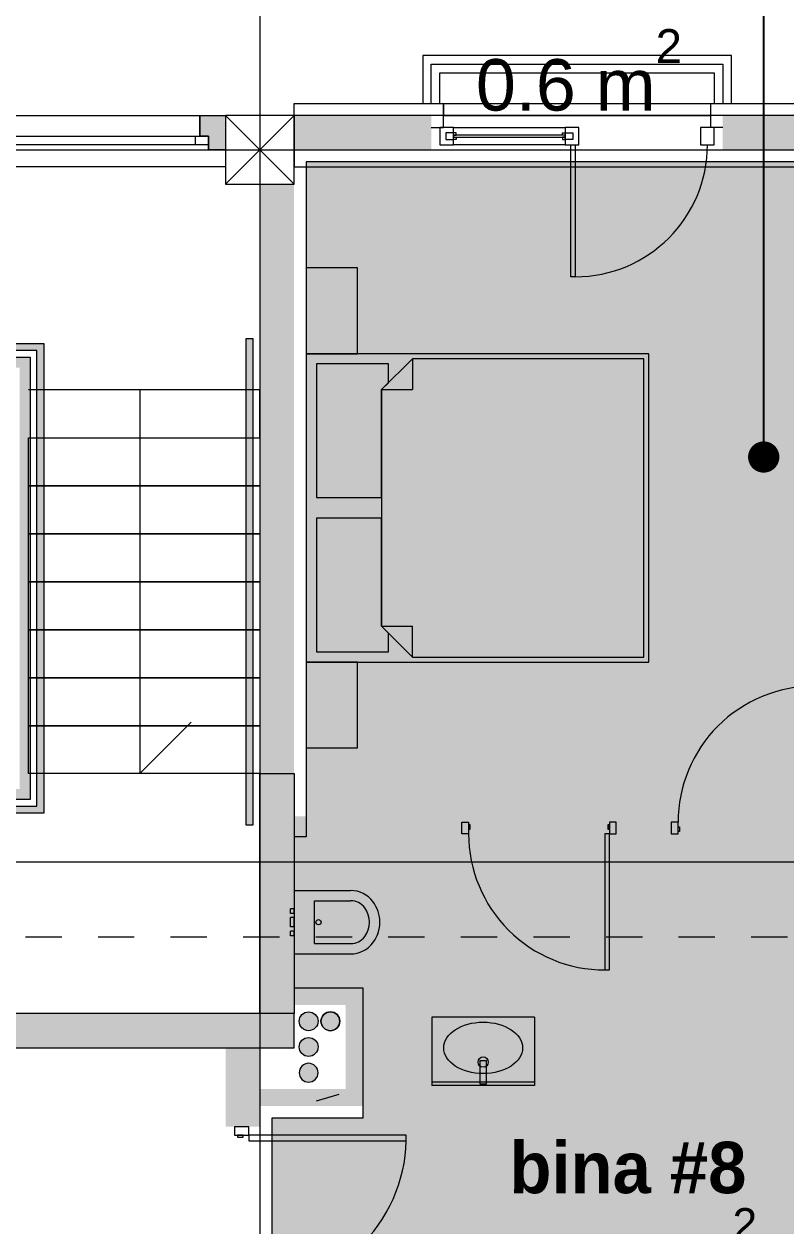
# Model space of a CAD drawing. Header units: millimetres. Extents: x 475159934 to 476245151, y 4620917055 to 4621447368.
# Drawn here: x 475288649 to 475293093, y 4621103737 to 4621110751 of the extents above; entities that cross this region are included whole.
import ezdxf

# ---------------------------------------------------------------- set-up
doc = ezdxf.new("R2010")
doc.units = ezdxf.units.MM
doc.header["$MEASUREMENT"] = 0
doc.linetypes.add('Dashed', pattern=[423.333333, 211.666667, -211.666667])
for name, color, linetype, lineweight in [('0_Pen_No__7_Pen_No__7_Pen_No__7', 7, 'Continuous', 0), ('2D Drafting - General_Pen_No__1_Pen_No__7', 7, 'Continuous', 0), ('2D Drafting - General_Pen_No__1_Pen_No__7_Pen_No__7', 7, 'Continuous', 0), ('2D Drafting - General_Pen_No__250_Pen_No__7_Pen_No__154', 154, 'Continuous', 0), ('2D Drafting - General_Pen_No__250_Pen_No__7_Pen_No__250', 7, 'Continuous', 0), ('2D Drafting - General_Pen_No__250_Pen_No__7_Pen_No__7', 7, 'Continuous', 0), ('2D Drafting - General_Pen_No__7_Pen_No__250', 7, 'Continuous', 0), ('2D Drafting - General_Pen_No__7_Pen_No__7_Pen_No__7', 7, 'Continuous', 0), ('Annotation - Text_Pen_No__7_Pen_No__142', 142, 'Continuous', 0), ('Doors_Pen_No__7_Pen_No__7_Pen_No__7', 7, 'Continuous', 0), ('G-Anno-Nplt_Pen_No__142', 142, 'Continuous', 0), ('G-Anno-Nplt_Pen_No__151', 151, 'Continuous', 0), ('G-Anno-Nplt_Pen_No__4', 7, 'Continuous', 0), ('G-Anno-Nplt_Pen_No__7', 7, 'Continuous', 0), ('gegmebi_Pen_No__7_Pen_No__7', 7, 'Continuous', 0), ('kar-panjara_Pen_No__7_Pen_No__7_Pen_No__7', 7, 'Continuous', 0), ('New_2D Drafting - General_Pen_No__1', 1, 'Continuous', 0), ('New_2D Drafting - General_Pen_No__2_Pen_No__250', 7, 'Continuous', 0), ('New_2D Drafting - General_Pen_No__4', 7, 'Continuous', 0), ('New_reg_nak_Pen_No__7', 7, 'Continuous', 0), ('New_shenobebi_Pen_No__1', 1, 'Continuous', 0), ('New_shenobebi_Pen_No__7', 7, 'Continuous', 0), ('New_Structural - Bearing_Pen_No__250', 7, 'Continuous', 0), ('shaxtebi da milebi_Pen_No__1_Pen_No__1_Pen_No__1', 1, 'Continuous', 0), ('shaxtebi da milebi_Pen_No__5_Pen_No__5_Pen_No__5', 5, 'Continuous', 0), ('zoma_Pen_No__142', 142, 'Continuous', 0), ('zoma_Pen_No__5_Pen_No__5', 5, 'Continuous', 0)]:
    doc.layers.add(name, color=color, linetype=linetype, lineweight=lineweight)
doc.layers.add('New_Interior - Furniture', color=7, linetype='Continuous')
doc.layers.add('zoma', color=7, linetype='Continuous')
doc.layers.add('New_Interior - Furniture _Pen_No__252', color=7, linetype='Continuous', lineweight=0, true_color=0x666666)
doc.layers.add('shaxtebi da milebi_Pen_No__1_Pen_No__1_Pen_No__252', color=7, linetype='Continuous', lineweight=0, true_color=0x666666)
doc.styles.add('GENERATED_STYLE_1', font='arial.ttf')
doc.styles.add('GENERATED_STYLE_3', font='arial.ttf')
doc.styles.add('GENERATED_STYLE_7', font='')
doc.styles.get('GENERATED_STYLE_7').set_extended_font_data('AcadMtavr', bold=True)
doc.dimstyles.new('GENERATED_STYLE__27', dxfattribs={"dimtxt": 0.18, "dimasz": 364.8, "dimexe": 0.18, "dimexo": 0.0625, "dimgap": 0, "dimtad": 0, "dimtih": 1, "dimtoh": 1, "dimdec": 4, "dimzin": 0, "dimdsep": 46, "dimcen": 0.09, "dimadec": 0, "dimazin": 0, "dimtfac": 1, "dimtdec": 4, "dimtmove": 0, "dimatfit": 3, "dimldrblk": 'ARROWHEAD_11', "dimfxl": 1, "dimtolj": 1, "dimtzin": 0, "dimarcsym": 0})
doc.dimstyles.new('GENERATED_STYLE__3', dxfattribs={"dimtxt": 200, "dimasz": 64.421331, "dimexe": 0.18, "dimexo": 3, "dimgap": 0, "dimtad": 1, "dimtih": 1, "dimtoh": 1, "dimlfac": 0.001, "dimzin": 0, "dimdsep": 46, "dimtxsty": 'GENERATED_STYLE_3', "dimblk": 'ARROWHEAD_2', "dimblk1": 'ARROWHEAD_2', "dimblk2": 'ARROWHEAD_2', "dimcen": 0.09, "dimclrd": 142, "dimclre": 142, "dimclrt": 142, "dimadec": 0, "dimazin": 0, "dimtfac": 1, "dimtdec": 4, "dimtmove": 0, "dimatfit": 3, "dimfxl": 1, "dimtolj": 1, "dimtzin": 0, "dimarcsym": 0})
doc.dimstyles.new('GENERATED_STYLE__6', dxfattribs={"dimtxt": 200, "dimasz": 64.421331, "dimexe": 0.18, "dimexo": 3, "dimgap": 0, "dimtad": 1, "dimlfac": 0.001, "dimzin": 0, "dimdsep": 46, "dimtxsty": 'GENERATED_STYLE_3', "dimblk": 'ARROWHEAD_2', "dimblk1": 'ARROWHEAD_2', "dimblk2": 'ARROWHEAD_2', "dimcen": 0.09, "dimclrd": 142, "dimclre": 142, "dimclrt": 142, "dimadec": 0, "dimazin": 0, "dimtfac": 1, "dimtdec": 4, "dimtmove": 0, "dimatfit": 3, "dimfxl": 1, "dimtolj": 1, "dimtzin": 0, "dimarcsym": 0})

# ---------------------------------------------------------------- blocks, each defined once
blk = doc.blocks.new('Multi-Basin Counter 26')
at = {"layer": 'New_Interior - Furniture _Pen_No__252', "color": 251, "linetype": 'Continuous', "lineweight": 0, "true_color": 0x666666}
for p, q in [((-300, 0), (300, 0)), ((-300, -400), (-300, 0)), ((300, -400), (300, 0)), ((-300, -20), (300, -20)), ((-300, -400), (300, -400))]:
    blk.add_line(p, q, dxfattribs=at)
at = {"layer": 'New_Interior - Furniture _Pen_No__252', "color": 251, "linetype": 'Continuous', "lineweight": 0, "true_color": 0x666666, "flags": 128}
blk.add_lwpolyline([(-20, -145), (20, -145), (20, -10), (-20, -10)], close=True, dxfattribs=at)
at = {"layer": 'New_Interior - Furniture _Pen_No__252', "color": 251, "linetype": 'Continuous', "lineweight": 0, "true_color": 0x666666}
blk.add_circle((0, -137.1895), 30, dxfattribs=at)
blk.add_ellipse((0, -220), major_axis=(230, 0), ratio=0.652173913, dxfattribs=at)
blk = doc.blocks.new('Bidet 26')
at = {"layer": 'New_Interior - Furniture _Pen_No__252', "color": 251, "linetype": 'Continuous', "lineweight": 0, "true_color": 0x666666}
for p, q in [((185, 0), (-185, 0)), ((-78.5, 20), (-74.5, 20)), ((-78.5, 0), (-78.5, 20)), ((-74.5, 20), (-65, 20)), ((-65, 20), (-55.5, 20)), ((-55.5, 20), (-51.5, 20)), ((-51.5, 0), (-51.5, 20)), ((-27, 20), (-19.1, 20)), ((-27, 0), (-27, 20)), ((-19.1, 20), (0, 20)), ((0, 20), (19.1, 20)), ((0, 0), (19.1, 0)), ((19.1, 20), (27, 20)), ((19.1, 0), (27, 0)), ((27, 0), (27, 20)), ((51.5, 20), (55.5, 20)), ((51.5, 0), (51.5, 20)), ((51.5, 0), (55.5, 0)), ((55.5, 20), (65, 20)), ((55.5, 0), (65, 0)), ((65, 20), (74.5, 20)), ((65, 0), (74.5, 0)), ((74.5, 20), (78.5, 20)), ((74.5, 0), (78.5, 0)), ((78.5, 0), (78.5, 20)), ((185, 0), (185, -330)), ((-185, 0), (-185, -330)), ((-78.5, 0), (-74.5, 0)), ((-74.5, 0), (-65, 0)), ((-65, 0), (-55.5, 0)), ((-55.5, 0), (-51.5, 0)), ((-27, 0), (-19.1, 0)), ((-19.1, 0), (0, 0)), ((-125, -120), (-125, -330)), ((-125, -120), (125, -120)), ((125, -120), (125, -330))]:
    blk.add_line(p, q, dxfattribs=at)
blk.add_circle((0, -142.5), 15, dxfattribs=at)
for centre, radius, start, end in [((-22.5, -330), 162.5, 180, 233.1301), ((-22.5, -330), 162.5, 180, 233.1301), ((-22.5, -330), 102.5, 180, 233.1301), ((22.5, -330), 102.5, 306.8699, 0), ((22.5, -330), 162.5, 306.8699, 0), ((0, -300), 140, 233.1301, 306.8699), ((0, -300), 200, 233.1301, 306.8699), ((0, -300), 200, 233.1301, 270)]:
    blk.add_arc(centre, radius, start, end, dxfattribs=at)
blk = doc.blocks.new('Bed Layout 23_4')
at = {"layer": 'New_Interior - Furniture _Pen_No__252', "color": 251, "linetype": 'Continuous', "lineweight": 0, "true_color": 0x666666}
for p, q in [((-900, 0), (-1400, 0)), ((-1400, 0), (-1400, -300)), ((-900, -300), (-900, 0)), ((900, 0), (-900, 0)), ((-900, 0), (-900, -2000)), ((1400, 0), (900, 0)), ((900, 0), (900, -300)), ((900, -2000), (900, 0)), ((1400, -300), (1400, 0)), ((-1400, -300), (-900, -300)), ((900, -300), (1400, -300)), ((-690, -440), (-870, -620)), ((0, -440), (-690, -440)), ((-690, -440), (-690, -620)), ((690, -440), (0, -440)), ((870, -620), (690, -440)), ((690, -440), (690, -620)), ((-870, -620), (-870, -1970)), ((-870, -620), (-690, -620)), ((870, -620), (690, -620)), ((870, -1970), (870, -620)), ((-900, -2000), (900, -2000)), ((-870, -1970), (0, -1970)), ((0, -1970), (870, -1970))]:
    blk.add_line(p, q, dxfattribs=at)
at = {"layer": 'New_Interior - Furniture _Pen_No__252', "color": 251, "linetype": 'Continuous', "lineweight": 0, "true_color": 0x666666, "flags": 128}
for points in [[(-60, -440), (-60, -60), (-840, -60), (-840, -480), (-730, -480), (-690, -440)], [(690, -440), (730, -480), (840, -480), (840, -60), (60, -60), (60, -440)]]:
    blk.add_lwpolyline(points, close=True, dxfattribs=at)
blk = doc.blocks.new('*D814', base_point=(475826095.8, 4621095193.2))
at = {"layer": 'zoma_Pen_No__142', "color": 142, "linetype": 'Continuous', "lineweight": 0, "transparency": 16777216}
for p, q in [((475283324.3, 4621088891), (475283324.3, 4621089018.1)), ((475289824.3, 4621088891), (475289824.3, 4621089018.1)), ((475283348.8, 4621088996.9), (475283299.9, 4621088912.2)), ((475283324.3, 4621088954.5), (475289824.3, 4621088954.5)), ((475289848.8, 4621088996.9), (475289799.9, 4621088912.2))]:
    blk.add_line(p, q, dxfattribs=at)
at = {"layer": 'zoma_Pen_No__142', "color": 142, "lineweight": 0, "transparency": 16777216, "char_height": 200, "attachment_point": 7, "style": 'GENERATED_STYLE_3'}
for s, insert in [('\\A1;{\\pql;\\fArial|b0|i0|c204|p0;\\W1.000000;6.50}', (475286307.4, 4621088994.5)), ('\\A1;{\\pql;\\fArial|b0|i0|c204|p0;\\W1.000000;0.40}', (475289266, 4621088994.5))]:
    blk.add_mtext(s, dxfattribs=dict(at, insert=insert))
blk = doc.blocks.new('ARROWHEAD_2')
at = {"color": 0, "linetype": 'Continuous', "lineweight": 0}
for p, q in [((0, 0), (-1, 0)), ((-0.38, -0.66), (0.38, 0.66))]:
    blk.add_line(p, q, dxfattribs=at)
blk = doc.blocks.new('*D815', base_point=(475826095.8, 4621095193.2))
at = {"layer": 'zoma_Pen_No__142', "color": 142, "linetype": 'Continuous', "lineweight": 0, "transparency": 16777216}
for p, q in [((475289824.3, 4621088891), (475289824.3, 4621089018.1)), ((475290224.3, 4621088891), (475290224.3, 4621089018.1)), ((475289848.8, 4621088996.9), (475289799.9, 4621088912.2)), ((475289824.3, 4621088954.5), (475290224.3, 4621088954.5)), ((475290248.8, 4621088996.9), (475290199.9, 4621088912.2))]:
    blk.add_line(p, q, dxfattribs=at)
blk = doc.blocks.new('*D816', base_point=(475826095.8, 4621095193.2))
at = {"layer": 'zoma_Pen_No__142', "color": 142, "linetype": 'Continuous', "lineweight": 0, "transparency": 16777216}
for p, q in [((475290224.3, 4621088891), (475290224.3, 4621089018.1)), ((475296724.3, 4621088891), (475296724.3, 4621089018.1)), ((475290248.8, 4621088996.9), (475290199.9, 4621088912.2)), ((475290224.3, 4621088954.5), (475296724.3, 4621088954.5)), ((475296748.8, 4621088996.9), (475296699.9, 4621088912.2))]:
    blk.add_line(p, q, dxfattribs=at)
at = {"layer": 'zoma_Pen_No__142', "color": 142, "lineweight": 0, "transparency": 16777216, "char_height": 200, "attachment_point": 7, "style": 'GENERATED_STYLE_3'}
for s, insert in [('\\A1;{\\pql;\\fArial|b0|i0|c204|p0;\\W1.000000;6.50}', (475293207.4, 4621088994.5)), ('\\A1;{\\pql;\\fArial|b0|i0|c204|p0;\\W1.000000;0.40}', (475296166, 4621088994.5))]:
    blk.add_mtext(s, dxfattribs=dict(at, insert=insert))
blk = doc.blocks.new('*D837', base_point=(475826095.8, 4621095193.2))
at = {"layer": 'zoma_Pen_No__142', "color": 142, "linetype": 'Continuous', "lineweight": 0, "transparency": 16777216}
for p, q in [((475283319.4, 4621112315.7), (475283319.4, 4621112442.8)), ((475289819.4, 4621112315.7), (475289819.4, 4621112442.8)), ((475283343.8, 4621112421.6), (475283294.9, 4621112336.8)), ((475283319.4, 4621112379.2), (475289819.4, 4621112379.2)), ((475289843.8, 4621112421.6), (475289794.9, 4621112336.8))]:
    blk.add_line(p, q, dxfattribs=at)
at = {"layer": 'zoma_Pen_No__142', "color": 142, "lineweight": 0, "transparency": 16777216, "char_height": 200, "attachment_point": 7, "style": 'GENERATED_STYLE_3'}
for s, insert in [('\\A1;{\\pql;\\fArial|b0|i0|c204|p0;\\W1.000000;6.50}', (475286302.4, 4621112419.2)), ('\\A1;{\\pql;\\fArial|b0|i0|c204|p0;\\W1.000000;0.40}', (475289261, 4621112419.2))]:
    blk.add_mtext(s, dxfattribs=dict(at, insert=insert))
blk = doc.blocks.new('*D838', base_point=(475826095.8, 4621095193.2))
at = {"layer": 'zoma_Pen_No__142', "color": 142, "linetype": 'Continuous', "lineweight": 0, "transparency": 16777216}
for p, q in [((475289819.4, 4621112315.7), (475289819.4, 4621112442.8)), ((475290219.4, 4621112315.7), (475290219.4, 4621112442.8)), ((475289843.8, 4621112421.6), (475289794.9, 4621112336.8)), ((475289819.4, 4621112379.2), (475290219.4, 4621112379.2)), ((475290243.8, 4621112421.6), (475290194.9, 4621112336.8))]:
    blk.add_line(p, q, dxfattribs=at)
blk = doc.blocks.new('*D839', base_point=(475826095.8, 4621095193.2))
at = {"layer": 'zoma_Pen_No__142', "color": 142, "linetype": 'Continuous', "lineweight": 0, "transparency": 16777216}
for p, q in [((475290219.4, 4621112315.7), (475290219.4, 4621112442.8)), ((475296719.4, 4621112315.7), (475296719.4, 4621112442.8)), ((475290243.8, 4621112421.6), (475290194.9, 4621112336.8)), ((475290219.4, 4621112379.2), (475296719.4, 4621112379.2)), ((475296743.8, 4621112421.6), (475296694.9, 4621112336.8))]:
    blk.add_line(p, q, dxfattribs=at)
at = {"layer": 'zoma_Pen_No__142', "color": 142, "lineweight": 0, "transparency": 16777216, "char_height": 200, "attachment_point": 7, "style": 'GENERATED_STYLE_3'}
for s, insert in [('\\A1;{\\pql;\\fArial|b0|i0|c204|p0;\\W1.000000;6.50}', (475293202.4, 4621112419.2)), ('\\A1;{\\pql;\\fArial|b0|i0|c204|p0;\\W1.000000;0.40}', (475296161, 4621112419.2))]:
    blk.add_mtext(s, dxfattribs=dict(at, insert=insert))
blk = doc.blocks.new('*D934', base_point=(475826095.8, 4621095193.2))
at = {"layer": 'zoma_Pen_No__142', "color": 142, "linetype": 'Continuous', "lineweight": 0, "transparency": 16777216}
for p, q in [((475299999.4, 4621110216.4), (475299999.4, 4621110257.9)), ((475300063, 4621110216.4), (475299935.8, 4621110216.4)), ((475300041.8, 4621110192), (475299957, 4621110240.9)), ((475299999.4, 4621090861.8), (475299999.4, 4621110216.4)), ((475300063, 4621090861.8), (475299935.8, 4621090861.8)), ((475299957, 4621090886.3), (475300041.8, 4621090837.3)), ((475299999.4, 4621090820.3), (475299999.4, 4621090861.8))]:
    blk.add_line(p, q, dxfattribs=at)
at = {"layer": 'zoma_Pen_No__142', "color": 142, "lineweight": 0, "transparency": 16777216, "insert": (475299959.4, 4621100195.9), "char_height": 200, "attachment_point": 7, "rotation": 90, "style": 'GENERATED_STYLE_3'}
blk.add_mtext('\\A1;{\\pql;\\fArial|b0|i0|c204|p0;\\W1.000000;19.35}', dxfattribs=at)
blk = doc.blocks.new('*D948', base_point=(475826095.8, 4621095193.2))
at = {"layer": 'zoma_Pen_No__142', "color": 142, "linetype": 'Continuous', "lineweight": 0, "transparency": 16777216}
for p, q in [((475299218.8, 4621110216.4), (475299218.8, 4621110257.9)), ((475299282.4, 4621110216.4), (475299155.2, 4621110216.4)), ((475299261.2, 4621110192), (475299176.4, 4621110240.9)), ((475299218.8, 4621109816.4), (475299218.8, 4621110216.4)), ((475299176.4, 4621109840.9), (475299261.2, 4621109792)), ((475299282.4, 4621109816.4), (475299155.2, 4621109816.4))]:
    blk.add_line(p, q, dxfattribs=at)
blk = doc.blocks.new('ARROWHEAD_11')
at = {"color": 0, "linetype": 'Continuous', "lineweight": 0}
blk.add_line((0, 0), (-1, 0), dxfattribs=at)
at = {"color": 0, "linetype": 'Continuous', "lineweight": 0, "const_width": 0.25, "flags": 128}
blk.add_lwpolyline([(-0.125, 0, 1), (0.125, 0, 1)], format="xyb", close=True, dxfattribs=at)

msp = doc.modelspace()

# ---------------------------------------------------------------- hatches: boundary and pattern name
at = {"layer": '2D Drafting - General_Pen_No__250_Pen_No__7_Pen_No__154', "linetype": 'Continuous', "lineweight": 0}
for points in [[(475289824.343, 4621110216.431), (475289824.343, 4621110016.269), (475289724.343, 4621110016.269), (475289724.343, 4621110096.315), (475289674.34, 4621110096.315), (475289674.34, 4621110216.431), (475289724.343, 4621110216.431)], [(475290024.343, 4621106376.447), (475290224.343, 4621106376.447), (475290224.343, 4621104976.356), (475290024.343, 4621104976.356)]]:
    msp.add_hatch(color=154, dxfattribs=at).paths.add_polyline_path(points)
at = {"layer": '2D Drafting - General_Pen_No__250_Pen_No__7_Pen_No__7', "linetype": 'Continuous', "lineweight": 0}
for points in [[(475291024.833, 4621110016.267), (475290224.343, 4621110016.267), (475290224.343, 4621110216.267), (475291024.833, 4621110216.267)], [(475293623.872, 4621110016.259), (475292724.834, 4621110016.259), (475292724.834, 4621110216.259), (475293623.872, 4621110216.259)], [(475290224.343, 4621109816.431), (475290224.343, 4621106376.447), (475290024.343, 4621106376.447), (475290024.343, 4621109816.431)], [(475290224.343, 4621106127.292), (475291202.892, 4621106127.292), (475291202.892, 4621106007.292), (475290224.343, 4621106007.292)], [(475292102.892, 4621106127.292), (475292424.432, 4621106127.292), (475292424.432, 4621106007.292), (475292267.514, 4621106007.292), (475292267.514, 4621104436.789), (475290624.343, 4621104436.789), (475290624.343, 4621104556.292), (475292147.514, 4621104556.292), (475292147.514, 4621106007.292), (475292102.892, 4621106007.292)], [(475290224.343, 4621105126.807), (475290624.343, 4621105126.807), (475290624.343, 4621104436.789), (475290024.343, 4621104436.789), (475290024.343, 4621104536.431), (475290524.343, 4621104536.431), (475290524.343, 4621105026.619), (475290224.343, 4621105026.619)], [(475289824.343, 4621104776.356), (475290024.343, 4621104776.356), (475290024.343, 4621104316.431), (475289824.343, 4621104316.431)]]:
    msp.add_hatch(color=7, dxfattribs=at).paths.add_polyline_path(points)
at = {"layer": 'G-Anno-Nplt_Pen_No__151', "linetype": 'Continuous', "lineweight": 0, "true_color": 0x1f2f3f}
msp.add_hatch(color=169, dxfattribs=at).paths.add_polyline_path([(475290024.343, 4621102216.431), (475290024.343, 4621102146.425), (475290024.343, 4621100010.601), (475290094.343, 4621100010.601), (475290094.343, 4621095486.431), (475290294.343, 4621095486.431), (475290294.343, 4621095286.431), (475293554.343, 4621095286.431), (475293554.343, 4621097586.431), (475296854.343, 4621097586.431), (475296854.343, 4621101606.237), (475296454.343, 4621101606.237), (475296454.343, 4621102586.425), (475296654.343, 4621102586.425), (475296654.343, 4621102886.425), (475296854.343, 4621102886.425), (475296854.343, 4621108846.432), (475293356.94, 4621108846.432), (475293356.94, 4621109946.425), (475290294.343, 4621109946.425), (475290294.343, 4621109746.425), (475290294.343, 4621106007.292), (475290224.343, 4621106007.292), (475290224.343, 4621105126.807), (475290624.343, 4621105126.8), (475290624.343, 4621104366.782), (475290094.343, 4621104366.782), (475290094.343, 4621102886.425), (475290294.343, 4621102886.425), (475290294.343, 4621102786.425), (475290814.531, 4621102786.425), (475290814.531, 4621102216.431)])
at = {"layer": 'G-Anno-Nplt_Pen_No__7', "linetype": 'Continuous', "lineweight": 0}
msp.add_hatch(color=7, dxfattribs=at).paths.add_polyline_path([(475287124.343, 4621104776.356), (475290224.343, 4621104776.356), (475290224.343, 4621104976.356), (475287124.343, 4621104976.356)])
at = {"layer": 'New_2D Drafting - General_Pen_No__1', "linetype": 'Continuous', "lineweight": 0}
h = msp.add_hatch(color=1, dxfattribs=at)
h.paths.add_polyline_path([(475288764.343, 4621106146.281), (475288384.343, 4621106146.281), (475288384.343, 4621106276.388), (475288384.343, 4621108886.295), (475288764.343, 4621108886.295)])
h.paths.add_polyline_path([(475288424.343, 4621106186.281), (475288724.343, 4621106186.281), (475288724.343, 4621108846.295), (475288424.343, 4621108846.295)], flags=0)
msp.add_hatch(color=1, dxfattribs=at).paths.add_polyline_path([(475289984.343, 4621106076.388), (475289944.343, 4621106076.388), (475289944.343, 4621108916.388), (475289984.343, 4621108916.388)])
h = msp.add_hatch(color=1, dxfattribs=at)
h.paths.add_polyline_path([(475288684.343, 4621106226.281), (475288464.343, 4621106226.281), (475288464.343, 4621108806.295), (475288684.343, 4621108806.295)])
h.paths.add_polyline_path([(475288624.343, 4621106286.281), (475288624.343, 4621108746.295), (475288524.343, 4621108746.295), (475288524.343, 4621106286.281)], flags=0)
at = {"layer": 'shaxtebi da milebi_Pen_No__1_Pen_No__1_Pen_No__1', "linetype": 'Continuous', "lineweight": 0}
msp.add_hatch(color=1, dxfattribs=at).paths.add_polyline_path([(475290309.343, 4621104686.431, -1), (475290309.343, 4621104576.431, -1)])
at = {"layer": 'shaxtebi da milebi_Pen_No__1_Pen_No__1_Pen_No__252', "linetype": 'Continuous', "lineweight": 0, "true_color": 0x666666}
msp.add_hatch(color=251, dxfattribs=at).paths.add_polyline_path([(475290436.045, 4621104986.431, -1), (475290436.045, 4621104876.431, -1)])
at = {"layer": 'shaxtebi da milebi_Pen_No__5_Pen_No__5_Pen_No__5', "linetype": 'Continuous', "lineweight": 0}
for points in [[(475290309.343, 4621104986.431, -1), (475290309.343, 4621104876.431, -1)], [(475290309.343, 4621104836.431, -1), (475290309.343, 4621104726.431, -1)]]:
    msp.add_hatch(color=5, dxfattribs=at).paths.add_polyline_path(points)

# ---------------------------------------------------------------- linework, layer by layer
at = {"layer": '0_Pen_No__7_Pen_No__7_Pen_No__7', "color": 7, "linetype": 'Continuous', "lineweight": 0}
msp.add_line((475290354.609, 4621104467.235), (475290486.785, 4621104505.371), dxfattribs=at)
at = {"layer": '2D Drafting - General_Pen_No__1_Pen_No__7', "color": 7, "linetype": 'Continuous', "lineweight": 0}
for p, q in [((475290224.343, 4621109816.431), (475289824.343, 4621110216.431)), ((475289824.343, 4621109816.431), (475290224.343, 4621110216.431))]:
    msp.add_line(p, q, dxfattribs=at)
at = {"layer": '2D Drafting - General_Pen_No__1_Pen_No__7', "color": 7, "linetype": 'Continuous', "lineweight": 0, "flags": 128}
for points in [[(475289824.343, 4621109916.431), (475283324.343, 4621109916.431), (475283324.343, 4621110216.431), (475289824.343, 4621110216.431)], [(475289824.343, 4621109816.431), (475290224.343, 4621109816.431), (475290224.343, 4621110216.431), (475289824.343, 4621110216.431)], [(475290224.343, 4621109916.431), (475296724.343, 4621109916.431), (475296724.343, 4621110216.431), (475290224.343, 4621110216.431)]]:
    msp.add_lwpolyline(points, close=True, dxfattribs=at)
at = {"layer": '2D Drafting - General_Pen_No__1_Pen_No__7_Pen_No__7', "color": 7, "linetype": 'Continuous', "lineweight": 0}
msp.add_arc((475289986.095, 4621104258.709), 893.239, 268.396194, 358.396194, dxfattribs=at)
at = {"layer": '2D Drafting - General_Pen_No__250_Pen_No__7_Pen_No__250', "color": 7, "linetype": 'Continuous', "lineweight": 0, "flags": 128}
msp.add_lwpolyline([(475290024.343, 4621106376.447), (475290224.343, 4621106376.447), (475290224.343, 4621104976.356), (475290024.343, 4621104976.356)], close=True, dxfattribs=at)
at = {"layer": '2D Drafting - General_Pen_No__250_Pen_No__7_Pen_No__7', "color": 7, "linetype": 'Continuous', "lineweight": 0, "flags": 128}
msp.add_lwpolyline([(475289824.343, 4621110216.431), (475289824.343, 4621110016.269), (475289724.343, 4621110016.269), (475289724.343, 4621110096.315), (475289674.34, 4621110096.315), (475289674.34, 4621110216.431), (475289724.343, 4621110216.431)], close=True, dxfattribs=at)
at = {"layer": '2D Drafting - General_Pen_No__7_Pen_No__250', "color": 7, "linetype": 'Continuous', "lineweight": 0, "flags": 128}
for points in [[(475291024.833, 4621110146.172), (475291094.848, 4621110146.172), (475291094.849, 4621110286.434)], [(475292724.834, 4621110146.224), (475292654.819, 4621110146.223), (475292654.818, 4621110286.485)]]:
    msp.add_lwpolyline(points, dxfattribs=at)
at = {"layer": '2D Drafting - General_Pen_No__7_Pen_No__7_Pen_No__7', "color": 7, "linetype": 'Continuous', "lineweight": 0, "flags": 128}
msp.add_lwpolyline([(475291155.017, 4621110146.275), (475291805.017, 4621110146.246), (475291805.012, 4621110046.307), (475291155.012, 4621110046.336)], close=True, dxfattribs=at)
at = {"layer": '2D Drafting - General_Pen_No__7_Pen_No__7_Pen_No__7', "color": 7, "linetype": 'Continuous', "lineweight": 0}
for centre, radius, start, end in [((475291864.701, 4621110046.294), 770.311, 269.9974687, 359.994289), ((475293258.255, 4621106092.773), 794.311, 89.998516, 180.0001975), ((475292036.716, 4621106025.044), 794.311, 179.9998025, 270.001484)]:
    msp.add_arc(centre, radius, start, end, dxfattribs=at)
at = {"layer": 'Doors_Pen_No__7_Pen_No__7_Pen_No__7', "color": 7, "linetype": 'Continuous', "lineweight": 0, "flags": 128}
for points in [[(475291838.035, 4621110046.295), (475291864.701, 4621110046.294), (475291864.667, 4621109275.983), (475291838.001, 4621109275.984)], [(475291202.892, 4621106092.779), (475291242.403, 4621106092.78), (475291242.405, 4621106025.047), (475291202.894, 4621106025.046)], [(475291251.292, 4621106078.381), (475291242.403, 4621106078.38), (475291242.404, 4621106051.714), (475291251.293, 4621106051.714)], [(475292063.381, 4621106078.378), (475292054.492, 4621106078.378), (475292054.493, 4621106051.711), (475292063.382, 4621106051.712)], [(475292102.892, 4621106092.779), (475292063.381, 4621106092.778), (475292063.382, 4621106025.045), (475292102.894, 4621106025.046)], [(475292424.431, 4621106025.038), (475292463.942, 4621106025.037), (475292463.943, 4621106092.77), (475292424.432, 4621106092.771)], [(475292472.831, 4621106039.436), (475292463.942, 4621106039.437), (475292463.943, 4621106066.103), (475292472.832, 4621106066.103)], [(475292063.382, 4621106025.045), (475292036.716, 4621106025.044), (475292036.736, 4621105230.733), (475292063.403, 4621105230.734)], [(475289876.428, 4621104316.431), (475289876.428, 4621104267.042), (475289961.095, 4621104267.042), (475289961.095, 4621104316.431)], [(475289894.428, 4621104267.042), (475289894.428, 4621104255.931), (475289927.762, 4621104255.931), (475289927.762, 4621104267.042)], [(475289961.095, 4621104267.042), (475289961.095, 4621104233.709), (475290878.984, 4621104233.709), (475290878.984, 4621104267.042)]]:
    msp.add_lwpolyline(points, close=True, dxfattribs=at)
at = {"layer": 'G-Anno-Nplt_Pen_No__4', "color": 7, "linetype": 'Continuous', "lineweight": 0, "flags": 128}
for points in [[(475292774.834, 4621110566.222), (475290974.834, 4621110566.222), (475290974.834, 4621110286.21), (475291094.842, 4621110286.21), (475291094.842, 4621110216.431), (475292654.82, 4621110216.445), (475292654.82, 4621110286.21), (475292774.834, 4621110286.21)], [(475287124.343, 4621104776.356), (475290224.343, 4621104776.356), (475290224.343, 4621104976.356), (475287124.343, 4621104976.356)]]:
    msp.add_lwpolyline(points, close=True, dxfattribs=at)
msp.add_lwpolyline([(475293356.94, 4621109946.425), (475290294.343, 4621109946.425), (475290294.343, 4621109746.425), (475290294.343, 4621106007.292), (475290224.343, 4621106007.292), (475290224.343, 4621105126.807), (475290624.343, 4621105126.8), (475290624.343, 4621104366.782), (475290094.343, 4621104366.782), (475290094.343, 4621102886.425), (475290294.343, 4621102886.425), (475290294.343, 4621102786.425), (475290814.531, 4621102786.425), (475290814.531, 4621102216.431), (475290024.343, 4621102216.431), (475290024.343, 4621102146.425), (475290024.343, 4621100010.601), (475290094.343, 4621100010.601), (475290094.343, 4621095486.431), (475290294.343, 4621095486.431), (475290294.343, 4621095286.431), (475293554.343, 4621095286.431)], dxfattribs=at)
at = {"layer": 'gegmebi_Pen_No__7_Pen_No__7', "color": 7, "linetype": 'Continuous', "lineweight": 0, "flags": 128}
for points in [[(475288674.343, 4621108336.388), (475290024.343, 4621108336.388), (475290024.343, 4621108616.388), (475288674.343, 4621108616.388)], [(475289324.343, 4621108616.388), (475289324.343, 4621106376.388), (475289624.343, 4621106676.388)]]:
    msp.add_lwpolyline(points, dxfattribs=at)
for points in [[(475288674.343, 4621108056.388), (475288674.343, 4621108336.388), (475290024.343, 4621108336.388), (475290024.343, 4621108056.388)], [(475288674.343, 4621107776.388), (475288674.343, 4621108056.388), (475290024.343, 4621108056.388), (475290024.343, 4621107776.388)], [(475288674.343, 4621107496.388), (475288674.343, 4621107776.388), (475290024.343, 4621107776.388), (475290024.343, 4621107496.388)], [(475288674.343, 4621107216.388), (475288674.343, 4621107496.388), (475290024.343, 4621107496.388), (475290024.343, 4621107216.388)], [(475288674.343, 4621106936.388), (475288674.343, 4621107216.388), (475290024.343, 4621107216.388), (475290024.343, 4621106936.388)], [(475288674.343, 4621106656.388), (475288674.343, 4621106936.388), (475290024.343, 4621106936.388), (475290024.343, 4621106656.388)], [(475288674.343, 4621106376.388), (475288674.343, 4621106656.388), (475290024.343, 4621106656.388), (475290024.343, 4621106376.388)]]:
    msp.add_lwpolyline(points, close=True, dxfattribs=at)
at = {"layer": 'kar-panjara_Pen_No__7_Pen_No__7_Pen_No__7', "color": 7, "linetype": 'Continuous', "lineweight": 0, "flags": 128}
for points in [[(475291155.017, 4621110146.275), (475291075.017, 4621110146.278), (475291075.012, 4621110046.278), (475291155.012, 4621110046.275)], [(475291110.014, 4621110076.338), (475291155.014, 4621110076.336), (475291155.014, 4621110091.336), (475291155.015, 4621110101.336), (475291170.015, 4621110101.335), (475291170.015, 4621110116.335), (475291110.015, 4621110116.338)], [(475291850.014, 4621110076.305), (475291805.014, 4621110076.307), (475291805.014, 4621110091.307), (475291805.015, 4621110101.307), (475291790.015, 4621110101.308), (475291790.015, 4621110116.308), (475291850.015, 4621110116.305)], [(475291885.017, 4621110146.304), (475291805.017, 4621110146.307), (475291805.012, 4621110046.307), (475291885.012, 4621110046.304)], [(475292675.017, 4621110146.226), (475292595.017, 4621110146.229), (475292595.012, 4621110046.229), (475292675.012, 4621110046.226)], [(475291155.014, 4621110091.336), (475291805.014, 4621110091.307), (475291805.015, 4621110101.307), (475291155.015, 4621110101.336)], [(475291170.014, 4621110076.335), (475291155.014, 4621110076.336), (475291155.014, 4621110091.336), (475291170.014, 4621110091.335)], [(475291790.014, 4621110076.308), (475291805.014, 4621110076.307), (475291805.014, 4621110091.307), (475291790.014, 4621110091.308)]]:
    msp.add_lwpolyline(points, close=True, dxfattribs=at)
at = {"layer": 'New_2D Drafting - General_Pen_No__4', "color": 7, "linetype": 'Continuous', "lineweight": 0, "flags": 128}
for points in [[(475288764.343, 4621106146.281), (475288384.343, 4621106146.281), (475288384.343, 4621106276.388), (475288384.343, 4621108886.295), (475288764.343, 4621108886.295)], [(475289984.343, 4621106076.388), (475289944.343, 4621106076.388), (475289944.343, 4621108916.388), (475289984.343, 4621108916.388)], [(475288424.343, 4621106186.281), (475288724.343, 4621106186.281), (475288724.343, 4621108846.295), (475288424.343, 4621108846.295)], [(475288684.343, 4621106226.281), (475288464.343, 4621106226.281), (475288464.343, 4621108806.295), (475288684.343, 4621108806.295)]]:
    msp.add_lwpolyline(points, close=True, dxfattribs=at)
at = {"layer": 'New_reg_nak_Pen_No__7', "color": 7, "linetype": 'Continuous', "lineweight": 0, "flags": 128}
msp.add_lwpolyline([(475290224.368, 4621110216.431), (475290224.368, 4621110286.431), (475293623.996, 4621110286.431), (475293623.996, 4621110216.431)], dxfattribs=at)
at = {"layer": 'New_shenobebi_Pen_No__1', "color": 1, "linetype": 'Dashed', "lineweight": 0}
msp.add_lwpolyline([(475301569.026, 4621105421.754), (475255555.776, 4621105421.754), (475255555.776, 4621101267.119), (475228397.958, 4621101267.119)], dxfattribs=at)
at = {"layer": 'New_shenobebi_Pen_No__7', "color": 7, "linetype": 'Continuous', "lineweight": 0}
for p, q in [((475291024.834, 4621110516.222), (475292724.834, 4621110516.222)), ((475291024.834, 4621110286.265), (475291024.834, 4621110516.222)), ((475291074.834, 4621110466.222), (475292674.834, 4621110466.222)), ((475291074.834, 4621110286.265), (475291074.834, 4621110466.222)), ((475292674.834, 4621110466.222), (475292674.834, 4621110286.265)), ((475292724.834, 4621110516.222), (475292724.834, 4621110286.265))]:
    msp.add_line(p, q, dxfattribs=at)
at = {"layer": 'New_Structural - Bearing_Pen_No__250', "color": 7, "linetype": 'Continuous', "lineweight": 0}
for p, q in [((475288174.337, 4621110216.269), (475289674.337, 4621110216.315)), ((475289674.337, 4621110216.315), (475289674.34, 4621110096.315)), ((475288199.34, 4621110096.27), (475289649.34, 4621110096.314)), ((475289649.342, 4621110046.314), (475288199.342, 4621110046.27)), ((475289649.34, 4621110096.314), (475289724.34, 4621110096.317)), ((475289649.342, 4621110046.314), (475289649.34, 4621110096.314)), ((475289724.342, 4621110046.317), (475289649.342, 4621110046.314)), ((475289674.34, 4621110096.315), (475289724.34, 4621110096.317)), ((475289674.34, 4621110096.315), (475289724.34, 4621110096.317)), ((475289724.34, 4621110096.317), (475289724.342, 4621110046.317)), ((475289724.34, 4621110096.317), (475289724.342, 4621110046.317)), ((475289724.342, 4621110046.317), (475289724.343, 4621110016.317)), ((475288124.343, 4621110016.267), (475289724.343, 4621110016.317))]:
    msp.add_line(p, q, dxfattribs=at)
at = {"layer": 'shaxtebi da milebi_Pen_No__1_Pen_No__1_Pen_No__1', "color": 1, "linetype": 'Continuous', "lineweight": 0, "flags": 128}
msp.add_lwpolyline([(475290309.343, 4621104686.431, 1), (475290309.343, 4621104576.431, 1)], format="xyb", close=True, dxfattribs=at)
at = {"layer": 'shaxtebi da milebi_Pen_No__1_Pen_No__1_Pen_No__252', "color": 251, "linetype": 'Continuous', "lineweight": 0, "true_color": 0x666666, "flags": 128}
for points in [[(475290436.045, 4621104986.431, -1), (475290436.045, 4621104876.431, -1)], [(475290436.045, 4621104986.431, 1), (475290436.045, 4621104876.431, 1)]]:
    msp.add_lwpolyline(points, format="xyb", close=True, dxfattribs=at)
at = {"layer": 'shaxtebi da milebi_Pen_No__5_Pen_No__5_Pen_No__5', "color": 5, "linetype": 'Continuous', "lineweight": 0, "flags": 128}
for points in [[(475290309.343, 4621104986.431, -1), (475290309.343, 4621104876.431, -1)], [(475290309.343, 4621104836.431, -1), (475290309.343, 4621104726.431, -1)]]:
    msp.add_lwpolyline(points, format="xyb", close=True, dxfattribs=at)
at = {"layer": 'zoma_Pen_No__5_Pen_No__5', "color": 5, "linetype": 'Continuous', "lineweight": 0}
for p, q in [((475290024.343, 4621113497.407), (475290024.343, 4621085262.477)), ((475229343.792, 4621110016.425), (475300771.399, 4621110016.425)), ((475229343.792, 4621105861.789), (475300771.399, 4621105861.789))]:
    msp.add_line(p, q, dxfattribs=at)

# ---------------------------------------------------------------- block references
at = {"layer": 'New_Interior - Furniture', "color": 1, "linetype": 'Continuous', "lineweight": 0, "zscale": 1000}
for name, p, rotation in [('Bed Layout 23_4', (475290294.343, 4621107927.035), 90), ('Bidet 26', (475290224.343, 4621105509.48), 90), ('Multi-Basin Counter 26', (475291327.07, 4621104556.292), 180)]:
    msp.add_blockref(name, p, dxfattribs=dict(at, rotation=rotation))

# ---------------------------------------------------------------- texts
at = {"layer": 'Annotation - Text_Pen_No__7_Pen_No__142', "color": 142, "linetype": 'Continuous', "lineweight": 0, "insert": (475292171.47, 4621104228.236), "char_height": 300, "attachment_point": 2, "style": 'GENERATED_STYLE_7'}
msp.add_mtext('\\A1;{\\pqc;\\fAcadMtavr|b1|i0|c0|p0;\\W1.000000;bina #\\fAcadMtavr|b1|i0|c0|p0;\\W1.000000;8}', dxfattribs=at)
at = {"layer": 'G-Anno-Nplt_Pen_No__142', "color": 142, "lineweight": 0, "insert": (475291586.236, 4621103393.71), "char_height": 280, "attachment_point": 7, "style": 'GENERATED_STYLE_1'}
msp.add_mtext('{\\fArial|b0|i0|c204|p0;85.6 m{\\H0.66x;\\S2^  ;}}', dxfattribs=at)
at = {"layer": 'G-Anno-Nplt_Pen_No__7', "color": 7, "lineweight": 0, "insert": (475291284.834, 4621110241.327), "char_height": 300, "attachment_point": 7, "style": 'GENERATED_STYLE_1'}
msp.add_mtext('{\\fArial|b0|i0|c204|p0;0.6 m{\\H0.66x;\\S2^  ;}}', dxfattribs=at)

# ---------------------------------------------------------------- dimensions: what is measured, and where the dimension line sits
at = {"layer": 'zoma', "color": 142, "linetype": 'Continuous', "lineweight": 0}
for base, p1, p2, picture, middle in [((475289819.368, 4621112379.229), (475283319.368, 4621107694.734), (475289819.368, 4621107694.734), '*D837', (475286561.364, 4621112519.229)), ((475296719.368, 4621112379.229), (475290219.368, 4621107694.734), (475296719.368, 4621107694.734), '*D839', (475293461.364, 4621112519.229)), ((475290219.368, 4621112379.229), (475289819.368, 4621107694.734), (475290219.368, 4621107694.734), '*D838', (475289519.947, 4621112519.229)), ((475289824.342, 4621088954.549), (475283324.342, 4621106204.915), (475289824.342, 4621106204.915), '*D814', (475286566.338, 4621089094.549)), ((475290224.342, 4621088954.549), (475289824.342, 4621106204.915), (475290224.342, 4621106204.915), '*D815', (475289524.921, 4621089094.549)), ((475296724.342, 4621088954.549), (475290224.342, 4621106204.915), (475296724.342, 4621106204.915), '*D816', (475293466.338, 4621089094.549))]:
    dim = msp.add_linear_dim(base=base, p1=p1, p2=p2, dimstyle='GENERATED_STYLE__3', dxfattribs=at)
    dim.commit()
    dim.dimension.update_dxf_attribs({"geometry": picture, "text_midpoint": middle, "dimtype": 160})
for base, p1, picture, middle in [((475299999.378, 4621110216.424), (475233707.952, 4621090861.788), '*D934', (475299859.378, 4621100530.933)), ((475299218.793, 4621110216.424), (475297131.911, 4621109816.431), '*D948', (475299078.793, 4621109517.01))]:
    dim = msp.add_linear_dim(base=base, p1=p1, p2=(475255423.458, 4621110216.424), angle=90, dimstyle='GENERATED_STYLE__6', dxfattribs=at)
    dim.commit()
    dim.dimension.update_dxf_attribs({"geometry": picture, "text_midpoint": middle, "dimtype": 160, "text_rotation": 90})

# ---------------------------------------------------------------- leaders
at = {"layer": 'New_2D Drafting - General_Pen_No__2_Pen_No__250', "color": 7, "linetype": 'Continuous', "lineweight": 0, "annotation_type": 0, "has_hookline": 1, "hookline_direction": 0, "text_width": 1944.787}
msp.add_leader([(475292963.43, 4621108224.007), (475292963.43, 4621114138.674), (475293963.43, 4621114089.611)], dimstyle='GENERATED_STYLE__27', dxfattribs=at)

doc.saveas('drawing.dxf')
